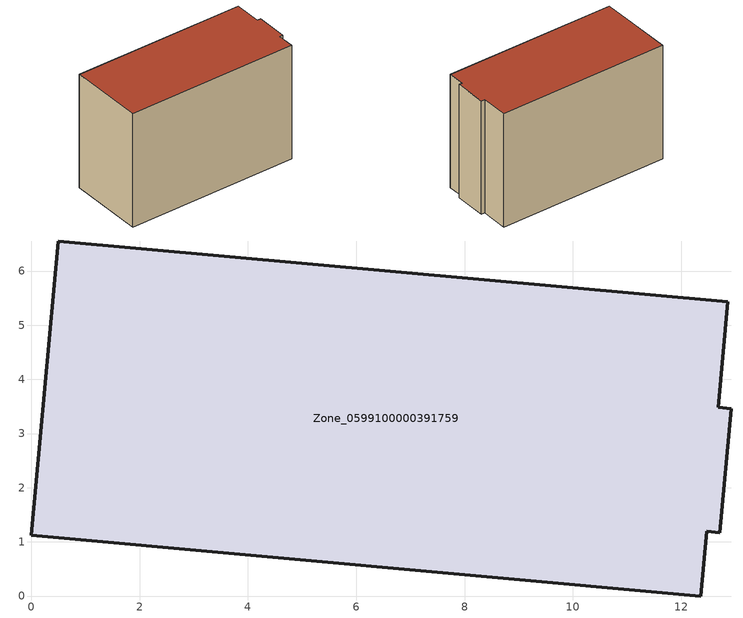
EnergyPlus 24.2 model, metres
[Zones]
Zone_0599100000391759
 floor ground (C_G): 12.36,0 0,1.12 0.49,6.55 12.86,5.43 12.69,3.48 12.92,3.46 12.71,1.17 12.47,1.19 z0
 wall outside (C_F): 0,1.12 12.36,0 12.47,1.19 12.71,1.17 12.92,3.46 12.69,3.48 12.86,5.43 0.49,6.55 0,1.12 z0:8.51
 roof outside (C_R): 12.92,3.46 12.69,3.48 12.86,5.43 0.49,6.55 0,1.12 12.36,0 12.47,1.19 12.71,1.17 z8.51
[BUILDING]
Pand.0599100000391759: North Axis=0; Terrain=City; Loads Convergence Tolerance Value=0.04; Temperature Convergence Tolerance Value=0.4; Solar Distribution=FullExterior; Maximum Number of Warmup Days=25; Minimum Number of Warmup Days=1
[Site:Location]
Rotterdam.The.Hague.AP_ZH_NLD Design_Conditions: Latitude=51.96; Longitude=4.45; Time Zone=1; Elevation=-4.5
[SITE:GROUNDTEMPERATURE:BUILDINGSURFACE]
18, 18, 18, 18, 18, 18, 18, 18, 18, 18, 18, 18
[MATERIAL] Thermal Absorptance=0.9; Solar Absorptance=0.7; Visible Absorptance=0.7
Name | Roughness | Thickness | Conductivity | Density | Specific Heat
G.TI.1992-2005 | MediumSmooth | 0.15 | 0.06 | 540 | 1210
F.TI.1992-2005 | Rough | 0.3 | 0.12 | 1920 | 840
R.TI.1992-2005 | MediumRough | 0.2 | 0.08 | 1500 | 1000
[CONSTRUCTION]
C_G: G.TI.1992-2005
C_F: F.TI.1992-2005
C_R: R.TI.1992-2005
[ZONE]
Zone_0599100000391759: Type=1; Multiplier=1; Ceiling Height=Autocalculate; Volume=Autocalculate; Floor Area=autocalculate; Part of Total Floor Area=Yes
[ZONEINFILTRATION:DESIGNFLOWRATE]
Infil_Zone_0599100000391759: Zone or ZoneList or Space or SpaceList=Zone_0599100000391759; Schedule=AlwaysOn; Design Flow Rate Calculation Method=Flow/Area; Flow Rate per Floor Area=0.0015; Constant Term Coefficient=1; Temperature Term Coefficient=0; Velocity Term Coefficient=0; Velocity Squared Term Coefficient=0
[HVACTEMPLATE:ZONE:IDEALLOADSAIRSYSTEM]
Zone_0599100000391759: Maximum Heating Supply Air Temperature=50; Minimum Cooling Supply Air Temperature=13; Maximum Heating Supply Air Humidity Ratio=0.0156; Minimum Cooling Supply Air Humidity Ratio=0.0077; Heating Limit=NoLimit; Cooling Limit=NoLimit; Dehumidification Control Type=ConstantSensibleHeatRatio; Cooling Sensible Heat Ratio=0.7; Dehumidification Setpoint=60; Humidification Control Type=None; Humidification Setpoint=30; Outdoor Air Method=None; Outdoor Air Flow Rate per Person=0.00944; Outdoor Air Flow Rate per Zone Floor Area=0; Outdoor Air Flow Rate per Zone=0; Demand Controlled Ventilation Type=None; Outdoor Air Economizer Type=NoEconomizer; Heat Recovery Type=None; Sensible Heat Recovery Effectiveness=0.7; Latent Heat Recovery Effectiveness=0.65
[ZONECONTROL:THERMOSTAT]
ThermostatControl_Zone_0599100000391759: Zone or ZoneList=Zone_0599100000391759; Control Type Schedule=DualSetpointControlType; Control 1=Thermostat_Zone_0599100000391759; Temperature Difference Between Cutout And Setpoint=0
[THERMOSTATSETPOINT:DUALSETPOINT]
Thermostat_Zone_0599100000391759: Heating Setpoint Temperature Schedule=HeatingSetpoint_Zone_0599100000391759; Cooling Setpoint Temperature Schedule=CoolingSetpoint_Zone_0599100000391759
[SCHEDULE:COMPACT]
HeatingSetpoint_Zone_0599100000391759: Through: 12/31, For: AllDays, Until: 24:00, 21
CoolingSetpoint_Zone_0599100000391759: Through: 12/31, For: AllDays, Until: 24:00, 24
DualSetpointControlType: Through: 12/31, For: AllDays, Until: 24:00, 4
AlwaysOn: Through: 12/31, For: AllDays, Until: 24:00, 1
